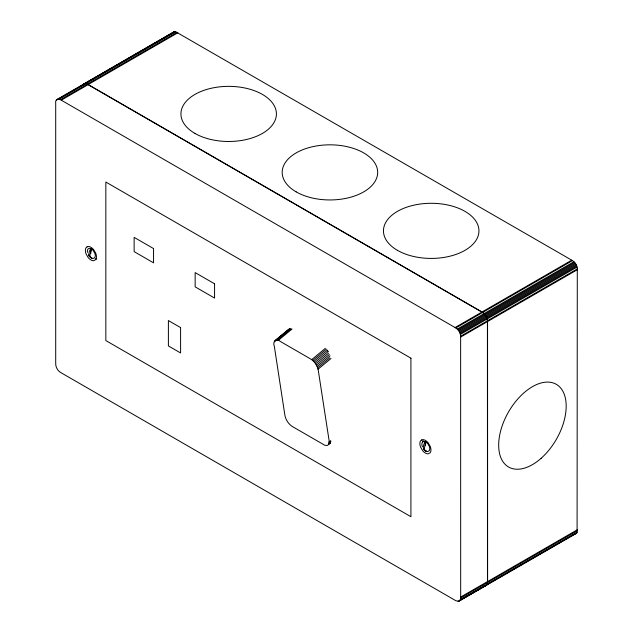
<?xml version="1.0" encoding="UTF-8"?>
<svg xmlns="http://www.w3.org/2000/svg" width="633" height="633" viewBox="0 0 633 633"><rect width="100%" height="100%" fill="white"/><g stroke="black" fill="none" stroke-linecap="round" stroke-linejoin="round"><path stroke-width="0.95" d="M459.249 601.034L460.136 600.155L460.682 597.971L460.634 337.08C460.871 333.211 458.553 329.271 455.087 327.538L61.251 100.164C58.806 97.545 54.667 99.824 55.704 103.298L55.704 363.295C55.475 367.172 57.793 371.112 61.251 372.845L455.839 600.709L458.672 601.263L576.402 533.366L577.09 532.234L577.296 269.729C577.525 265.86 575.207 261.92 571.741 260.187L175.618 31.713L173.703 31.966L83.398 84.244M459.511 600.78L486.532 585.193L487.473 582.502L487.426 321.611C487.663 317.742 485.345 313.802 481.879 312.069L87.291 84.197L85.107 83.564L56.202 100.228M486.041 585.565L487.062 584.663L487.608 582.479L487.56 321.54C487.798 317.663 485.479 313.723 482.014 311.99L87.378 84.094L85.194 83.453L83.888 83.873M328.559 444.58L329.128 440.766L318.478 371.611C317.893 366.214 314.546 360.937 309.687 358.42L280.356 341.464C276.874 337.713 272.111 341.828 274.295 346.077L284.692 413.99C285.269 419.386 288.624 424.664 293.483 427.18L324.832 445.268L327.396 445.466L330.086 443.322M330.608 442.04L330.822 441.304M82.701 85.384L83.081 84.648M172.516 33.47L173.703 31.966M91.832 258.114C86.745 256.721 93.882 247.748 90.305 249.449C89.34 251.048 88.739 252.915 88.913 254.798C88.058 256.705 93.621 258.968 90.725 257.473M426.31 451.226C421.23 449.834 428.359 440.861 424.783 442.562C423.825 444.16 423.216 446.028 423.39 447.903C422.535 449.818 428.098 452.073 425.202 450.585M82.994 84.751L83.477 84.142M329.595 443.804L329.991 443.298M274.603 341.021L288.055 329.801M275.774 340.127L289.463 328.828M274.231 341.741L285.641 332.325M276.542 339.992L290.223 328.685M277.396 340.056L291.085 328.756M278.338 340.332L292.027 329.025M311.713 359.615L325.402 348.308M312.742 360.478L326.43 349.171M313.746 361.49L327.435 350.184M314.712 362.622L328.392 351.323M315.598 363.864L328.527 353.182M316.397 365.162L329.326 354.488M317.093 366.507L330.015 355.833M317.655 367.852L329.825 357.803M318.082 369.174L331.012 358.5M329.223 441.921L330.743 440.671M329.16 442.965L330.679 441.707M328.938 443.852L330.458 442.602M576.402 533.366L574.685 534.054M56.598 99.721L174.281 31.737M85.194 83.453L174.922 31.65M59.011 99.096L85.803 83.627M85.89 83.524L175.618 31.713M87.378 84.094L177.105 32.291M60.499 99.666L87.291 84.197M88.129 84.585L177.865 32.781M61.251 100.164L88.05 84.695M455.087 327.538L481.879 312.069M482.014 311.99L571.741 260.187M455.839 327.918L482.639 312.449M482.765 312.37L572.501 260.567M457.335 329.065L484.126 313.596M484.261 313.517L573.989 261.714M458.031 329.801L484.823 314.332M484.957 314.261L574.685 262.45M458.672 330.632L485.464 315.163M485.598 315.084L575.334 263.281M459.249 331.526L486.041 316.057M486.176 315.978L575.903 264.175M459.74 332.467L486.532 316.998M486.666 316.919L576.402 265.116M460.136 333.433L486.935 317.964M487.062 317.885L576.798 266.082M460.428 334.398L487.228 318.929M487.355 318.858L577.09 267.047M460.682 336.25L487.473 320.781M487.608 320.702L577.343 268.898M460.634 337.08L487.426 321.611M487.56 321.54L577.296 269.729M460.634 597.077L487.426 581.608M487.56 581.592L577.296 529.781M460.682 597.971L487.473 582.502M487.608 582.479L577.343 530.676M460.428 599.53L487.228 584.061M487.355 584.037L577.09 532.234M458.031 601.35L470.588 594.102M472.265 593.129L481.476 587.812M483.145 586.846L484.823 585.881L484.126 585.818M460.136 600.155L576.798 532.859M83.975 83.77L84.545 83.54M485.464 585.794L486.176 585.549M289.146 328.994L289.685 328.78M484.957 585.857L485.598 585.778M91.832 249.394L90.725 248.761M426.31 442.507L425.202 441.866M88.549 254.972L89.372 256.167M327.253 350.294L327.791 351.125M425.265 441.826L425.265 445.703M90.788 248.722L90.788 253.564M423.849 449.272A5.626 3.252 60 0 0 427.797 451.551L429.237 450.736A5.475 3.165 60 0 0 429.237 446.225L427.797 443.741A5.618 3.244 60 0 0 423.034 441.707L422.409 442.277A5.475 3.165 60 0 0 422.409 446.787M422.844 441.826A7.699 4.447 60 0 1 423.026 440.291M96.683 259.008A7.912 4.566 60 0 1 95.346 258.873M90.321 257.164A5.626 3.252 60 0 0 93.312 258.446L94.76 257.623A5.475 3.165 60 0 0 94.76 253.113L93.312 250.628A5.618 3.244 60 0 0 88.549 248.595L87.924 249.165A5.475 3.165 60 0 0 87.528 252.361M87.006 246.886L86.128 247.693A7.699 4.447 60 0 0 86.128 254.031L88.153 257.528A7.912 4.566 60 0 0 93.7 260.725L95.733 259.577A7.699 4.447 60 0 0 95.733 253.24L93.7 249.742A7.912 4.566 60 0 0 88.153 246.546L87.006 246.886M421.491 439.998L420.605 440.797A7.699 4.447 60 0 0 420.605 447.143L422.638 450.633A7.912 4.566 60 0 0 428.185 453.837L430.218 452.69A7.699 4.447 60 0 0 430.218 446.352L428.185 442.855A7.912 4.566 60 0 0 422.638 439.65L421.491 439.998M410.92 358.175L105.838 182.035L105.838 340.57L410.92 516.71L410.92 358.175M153.55 248.571L134.141 237.359L134.141 251.633L153.55 262.837L153.55 248.571M214.571 283.798L195.154 272.594L195.154 286.86L214.571 298.064L214.571 283.798M180.595 327.601L168.394 320.551L168.394 345.919L180.595 352.961L180.595 327.601M541.16 458.268A47.736 27.559 -60 0 0 556.296 384.318A47.736 27.559 -60 0 0 499.825 434.396A47.736 27.559 -60 0 0 541.16 458.268M296.181 191.878A47.736 27.559 0 0 0 376.049 179.519A47.736 27.559 0 0 0 317.584 145.764A47.736 27.559 0 0 0 296.181 191.878M194.917 133.405A47.736 27.559 0 0 0 274.785 121.053A47.736 27.559 0 0 0 216.312 87.299A47.736 27.559 0 0 0 194.917 133.405M397.453 250.344A47.736 27.559 0 0 0 477.322 237.984A47.736 27.559 0 0 0 418.848 204.23A47.736 27.559 0 0 0 397.453 250.344"/></g></svg>
